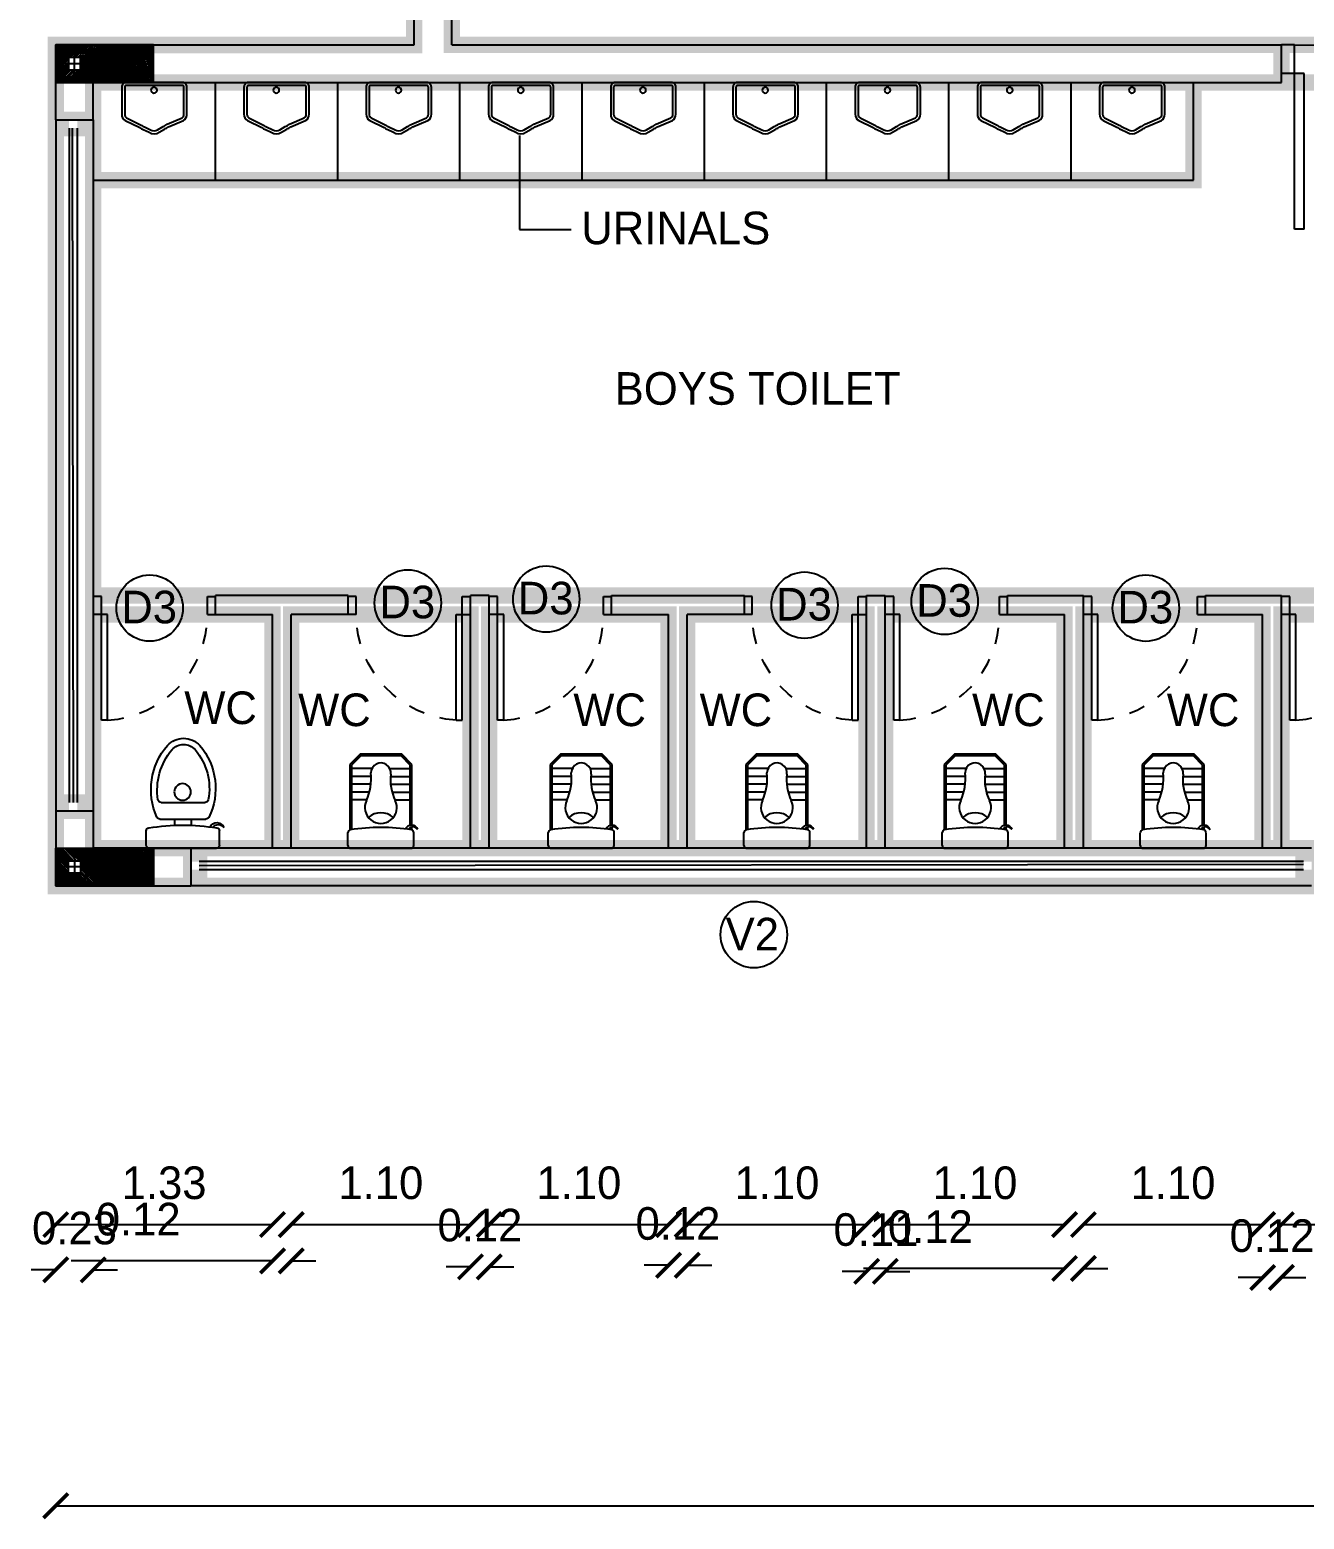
# Model space of a CAD drawing. Header units: metres. Extents: x 6101839 to 6102590, y -6659932 to -6659648.
# Drawn here: x 6102197.26 to 6102205.08, y -6659713.42 to -6659704.29 of the extents above; entities that cross this region are included whole.
import ezdxf

# ---------------------------------------------------------------- set-up
doc = ezdxf.new("R2010")
doc.units = ezdxf.units.M
doc.header["$LTSCALE"] = 500
doc.header["$MEASUREMENT"] = 0
doc.linetypes.add('DASHED2', pattern=[0.375, 0.25, -0.125])
doc.linetypes.add('HIDDEN', pattern=[0.375, 0.25, -0.125])
doc.layers.get('0').update_dxf_attribs({"linetype": 'CONTINUOUS'})
doc.layers.get('Defpoints').update_dxf_attribs({"linetype": 'CONTINUOUS'})
for name, color, linetype in [('above', 250, 'DASHED2'), ('Bldg', 44, 'CONTINUOUS'), ('BLK_1_FLR_1_BLT_UP_AREA', 26, 'CONTINUOUS'), ('BLK_1_FLR_1_CARPET_AREA', 25, 'CONTINUOUS'), ('BLK_1_FLR_1_SP_WC', 233, 'CONTINUOUS'), ('BLK_1_FLR_1_URINAL', 235, 'CONTINUOUS'), ('BLK_1_FLR_1_WATER_CLOSET', 213, 'CONTINUOUS'), ('BLK_1_LVL_1_BLDG_FOOT_PRINT', 1, 'CONTINUOUS'), ('COL', 2, 'CONTINUOUS'), ('DOORTEXT', 13, 'CONTINUOUS'), ('ED', 30, 'CONTINUOUS'), ('FURN', 156, 'CONTINUOUS'), ('FURN1', 252, 'CONTINUOUS'), ('FURNITURE', 252, 'CONTINUOUS'), ('HATCH', 15, 'CONTINUOUS'), ('norms', 4, 'CONTINUOUS'), ('railing', 14, 'CONTINUOUS'), ('TEXT', 4, 'CONTINUOUS'), ('TEXT1', 7, 'CONTINUOUS'), ('TOILET', 8, 'CONTINUOUS'), ('W-SCH', 205, 'CONTINUOUS'), ('WALL TILE', 251, 'CONTINUOUS'), ('wall1', 125, 'CONTINUOUS'), ('WINDOWS', 252, 'CONTINUOUS')]:
    doc.layers.add(name, color=color, linetype=linetype)
doc.styles.add('RM', font='GOTHIC.TTF')
doc.styles.add('S2', font='GOTHIC.TTF')
doc.styles.add('USA TEXT', font='GOTHIC.TTF')
doc.dimstyles.new('1-100-ED', dxfattribs={"dimtxt": 0.2, "dimasz": 0.15, "dimexe": 0.18, "dimexo": 0.0625, "dimgap": 0.15, "dimtad": 1, "dimzin": 0, "dimdsep": 46, "dimtxsty": 'USA TEXT', "dimblk": 'ARCHTICK', "dimcen": 0.1, "dimse1": 1, "dimse2": 1, "dimclrd": 256, "dimclrt": 256, "dimadec": 0, "dimazin": 0, "dimtfac": 1, "dimtofl": 0, "dimtmove": 0, "dimatfit": 3, "dimldrblk": 'ARCHTICK', "dimfxl": 0.18, "dimtolj": 1, "dimtzin": 0, "dimarcsym": 0})

# ---------------------------------------------------------------- blocks, each defined once
blk = doc.blocks.new('PIO-DOOR 750')
at = {"layer": 'FURN1'}
for p, q in [((-110, -50), (-110, 0)), ((0, -50), (-110, -50)), ((0, -50), (0, 0)), ((-110, -700), (-110, -750)), ((0, -700), (-110, -700)), ((0, -662.5), (0, -750)), ((648.9, -662.5), (0, -662.5)), ((648.9, -700), (0, -700)), ((648.9, -662.5), (648.9, -700))]:
    blk.add_line(p, q, dxfattribs=at)
at = {"layer": 'FURN1', "linetype": 'HIDDEN', "ltscale": 0.5}
blk.add_arc((0, -700), 650, 3.3033, 90.00406, dxfattribs=at)
blk = doc.blocks.new('western closet')
at = {"layer": 'FURN1'}
for p, q in [((-223.4, 326.4), (-223.4, 239.3)), ((-204.3, 345.6), (206.7, 345.6)), ((225.8, 326.4), (225.8, 239.3)), ((-49.9, 166.7), (-49.9, 204.9)), ((52.3, 166.7), (52.3, 204.9)), ((-140.5, 166.7), (142.9, 166.7)), ((-132.4, 64.4), (138.7, 64.4))]:
    blk.add_line(p, q, dxfattribs=at)
blk.add_circle((0, 0), 51.1, dxfattribs=at)
for centre, radius, start, end in [((-204.3, 326.4), 19.2, 90, 180), ((206.7, 326.4), 19.2, 0, 90), ((-204.3, 239.3), 19.2, 180, 260.95349), ((1.2, 1529.8), 1325.9, 260.95349, 279.04651), ((209.3, 235.3), 46.9, 206.49391, 339.61924), ((219.2, 241.4), 40.7, 216.80119, 326.66254), ((206.7, 239.3), 19.2, 279.04651, 0), ((221.6, -14.3), 415.7, 155.87402, 220.77042), ((-140.5, 147.5), 19.2, 90, 154.78986), ((-200, -23.1), 402.2, 319.22663, 26.51097), ((142.9, 147.5), 19.2, 27.70762, 90), ((232, -10.5), 387.8, 171.27415, 220.00869), ((-132.4, 45.3), 19.2, 90, 170.77157), ((-210.1, -19.4), 374, 319.99909, 10.53839), ((138.7, 45.3), 19.2, 11.16611, 90), ((5.6, -194.6), 96.2, 222.67226, 317.32774), ((5.6, -194.6), 134.5, 222.67226, 317.32774)]:
    blk.add_arc(centre, radius, start, end, dxfattribs=at)
blk = doc.blocks.new('NEWCOL')
at = {"layer": 'HATCH'}
h = blk.add_hatch(dxfattribs=at)
h.set_pattern_fill('ANSI31', color=256, scale=3, angle=270, style=0)
h.set_pattern_definition([(315, (-629970.926, -258732.088), (6.73519209, 6.73519209), [])])
h.paths.add_polyline_path([(0, 115), (-115, 115), (-115, 0), (-37.5, 0), (-37.5, 37.5), (0, 37.5)])
h.paths.add_polyline_path([(115, 115), (0, 115), (0, 37.5), (37.5, 37.5), (37.5, 0), (115, 0)])
h.paths.add_polyline_path([(115, 0), (37.5, 0), (37.5, -37.5), (0, -37.5), (0, -485), (115, -485)])
h.paths.add_polyline_path([(0, -37.5), (-37.5, -37.5), (-37.5, 0), (-115, 0), (-115, -485), (0, -485)])
at = {"layer": 'COL'}
for p, q in [((0, -485), (0, 115)), ((-115, 0), (115, 0))]:
    blk.add_line(p, q, dxfattribs=at)
for points in [[(-115, -485), (115, -485), (115, 115), (-115, 115)], [(-37.5, -37.5), (37.5, -37.5), (37.5, 37.5), (-37.5, 37.5)]]:
    blk.add_lwpolyline(points, close=True, dxfattribs=at)
blk = doc.blocks.new('UR')
at = {"layer": 'FURN'}
for points in [[(10.93, -15.47), (9.35, -19.14, -0.259777), (7.81, -20), (1.09, -20, -0.414214), (0, -18.91), (0, -5.09, -0.414214), (1.09, -4), (7.81, -4, -0.259028), (9.35, -4.86), (11.07, -8.41, -0.099656), (11.54, -9.3), (12.22, -10.7, -0.305219), (12.22, -13.19), (11.47, -14.49, 0.003191)], [(10.27, -15.16), (8.71, -18.8, -0.248308), (7.81, -19.27), (1.09, -19.27, -0.414214), (0.73, -18.91), (0.73, -5.09, -0.414214), (1.09, -4.73), (7.81, -4.73, -0.250765), (8.71, -5.21), (10.45, -8.81, -0.118106), (10.85, -9.56), (11.59, -11.07, -0.318105), (11.6, -12.8), (10.84, -14.14, 0.003294)]]:
    blk.add_lwpolyline(points, format="xyb", close=True, dxfattribs=at)
blk.add_circle((1.9, -11.92), 0.739, dxfattribs=at)
blk = doc.blocks.new('_ArchTick')
at = {"color": 0, "linetype": 'ByBlock', "const_width": 0.15}
blk.add_lwpolyline([(-0.5, -0.5), (0.5, 0.5)], dxfattribs=at)
blk = doc.blocks.new('*D276')
at = {"layer": 'Defpoints', "color": 0, "transparency": 16777216}
for p in [(6102198.8342, -6659701.9575), (6102196.3802, -6659704.379), (6102198.0196, -6659704.379)]:
    blk.add_point(p, dxfattribs=at)
at = {"layer": 'ED', "lineweight": -2, "transparency": 16777216}
blk.add_line((6102196.3802, -6659701.9575), (6102196.3802, -6659704.379), dxfattribs=at)
at = {"layer": 'ED', "lineweight": -2, "transparency": 16777216, "xscale": 0.15, "yscale": 0.15, "zscale": 0.15}
for p, rotation in [((6102196.3802, -6659701.9575), 90), ((6102196.3802, -6659704.379), 270)]:
    blk.add_blockref('_ArchTick', p, dxfattribs=dict(at, rotation=rotation))
at = {"layer": 'ED', "transparency": 16777216, "insert": (6102196.1258, -6659703.1682), "char_height": 0.2, "attachment_point": 5, "rotation": 90, "style": 'USA TEXT'}
blk.add_mtext('\\A1;2.42', dxfattribs=at)
blk = doc.blocks.new('*D277')
at = {"layer": 'Defpoints', "color": 0, "transparency": 16777216}
for p in [(6102198.0196, -6659704.379), (6102196.1394, -6659704.6087), (6102198.0196, -6659704.6087)]:
    blk.add_point(p, dxfattribs=at)
at = {"layer": 'ED', "lineweight": -2, "transparency": 16777216}
for p, q in [((6102196.1394, -6659704.379), (6102196.1394, -6659704.229)), ((6102196.1394, -6659704.6087), (6102196.1394, -6659704.7587))]:
    blk.add_line(p, q, dxfattribs=at)
at = {"layer": 'ED', "lineweight": -2, "transparency": 16777216, "xscale": 0.15, "yscale": 0.15, "zscale": 0.15}
for p, rotation in [((6102196.1394, -6659704.379), 270), ((6102196.1394, -6659704.6087), 90)]:
    blk.add_blockref('_ArchTick', p, dxfattribs=dict(at, rotation=rotation))
at = {"layer": 'ED', "transparency": 16777216, "insert": (6102195.8844, -6659704.4938), "char_height": 0.2, "attachment_point": 5, "rotation": 90, "style": 'USA TEXT'}
blk.add_mtext('\\A1;0.23', dxfattribs=at)
blk = doc.blocks.new('*D278')
at = {"layer": 'Defpoints', "color": 0, "transparency": 16777216}
for p in [(6102198.0196, -6659704.6087), (6102196.3802, -6659709.3075), (6102198.0196, -6659709.3075)]:
    blk.add_point(p, dxfattribs=at)
at = {"layer": 'ED', "lineweight": -2, "transparency": 16777216}
blk.add_line((6102196.3802, -6659704.6087), (6102196.3802, -6659709.3075), dxfattribs=at)
at = {"layer": 'ED', "lineweight": -2, "transparency": 16777216, "xscale": 0.15, "yscale": 0.15, "zscale": 0.15}
for p, rotation in [((6102196.3802, -6659704.6087), 90), ((6102196.3802, -6659709.3075), 270)]:
    blk.add_blockref('_ArchTick', p, dxfattribs=dict(at, rotation=rotation))
at = {"layer": 'ED', "transparency": 16777216, "insert": (6102196.1252, -6659706.9581), "char_height": 0.2, "attachment_point": 5, "rotation": 90, "style": 'USA TEXT'}
blk.add_mtext('\\A1;4.70', dxfattribs=at)
blk = doc.blocks.new('*D279')
at = {"layer": 'Defpoints', "color": 0, "transparency": 16777216}
for p in [(6102198.0196, -6659709.3075), (6102196.3802, -6659709.5375), (6102198.0192, -6659709.5375)]:
    blk.add_point(p, dxfattribs=at)
at = {"layer": 'ED', "lineweight": -2, "transparency": 16777216}
for p, q in [((6102196.3802, -6659709.3075), (6102196.3802, -6659709.1575)), ((6102196.3802, -6659709.5375), (6102196.3802, -6659710.6579))]:
    blk.add_line(p, q, dxfattribs=at)
at = {"layer": 'ED', "lineweight": -2, "transparency": 16777216, "xscale": 0.15, "yscale": 0.15, "zscale": 0.15}
for p, rotation in [((6102196.3802, -6659709.3075), 270), ((6102196.3802, -6659709.5375), 90)]:
    blk.add_blockref('_ArchTick', p, dxfattribs=dict(at, rotation=rotation))
at = {"layer": 'ED', "transparency": 16777216, "insert": (6102196.1252, -6659710.2477), "char_height": 0.2, "attachment_point": 5, "rotation": 90, "style": 'USA TEXT'}
blk.add_mtext('\\A1;0.23', dxfattribs=at)
blk = doc.blocks.new('*D280')
at = {"layer": 'Defpoints', "color": 0, "transparency": 16777216}
for p in [(6102194.8852, -6659689.3174), (6102200.5712, -6659689.3174), (6102200.5687, -6659709.5374)]:
    blk.add_point(p, dxfattribs=at)
at = {"layer": 'ED', "lineweight": -2, "transparency": 16777216}
blk.add_line((6102194.8852, -6659709.5374), (6102194.8852, -6659689.3174), dxfattribs=at)
at = {"layer": 'ED', "lineweight": -2, "transparency": 16777216, "xscale": 0.15, "yscale": 0.15, "zscale": 0.15}
for p, rotation in [((6102194.8852, -6659689.3174), 90), ((6102194.8852, -6659709.5374), 270)]:
    blk.add_blockref('_ArchTick', p, dxfattribs=dict(at, rotation=rotation))
at = {"layer": 'ED', "transparency": 16777216, "insert": (6102194.6302, -6659699.4274), "char_height": 0.2, "attachment_point": 5, "rotation": 90, "style": 'USA TEXT'}
blk.add_mtext('\\A1;20.22', dxfattribs=at)
blk = doc.blocks.new('*D281')
at = {"layer": 'Defpoints', "color": 0, "transparency": 16777216}
for p in [(6102197.4196, -6659709.0774), (6102197.6496, -6659709.0774), (6102197.4196, -6659711.8942)]:
    blk.add_point(p, dxfattribs=at)
at = {"layer": 'ED', "lineweight": -2, "transparency": 16777216}
for p, q in [((6102197.4196, -6659711.8942), (6102197.2696, -6659711.8942)), ((6102197.6496, -6659711.8942), (6102197.7996, -6659711.8942))]:
    blk.add_line(p, q, dxfattribs=at)
at = {"layer": 'ED', "lineweight": -2, "transparency": 16777216, "xscale": 0.15, "yscale": 0.15, "zscale": 0.15}
blk.add_blockref('_ArchTick', (6102197.4196, -6659711.8942), dxfattribs=at)
at = {"layer": 'ED', "lineweight": -2, "transparency": 16777216, "xscale": 0.15, "yscale": 0.15, "zscale": 0.15, "rotation": 180}
blk.add_blockref('_ArchTick', (6102197.6496, -6659711.8942), dxfattribs=at)
at = {"layer": 'ED', "transparency": 16777216, "insert": (6102197.5346, -6659711.6391), "char_height": 0.2, "attachment_point": 5, "style": 'USA TEXT'}
blk.add_mtext('\\A1;0.23', dxfattribs=at)
blk = doc.blocks.new('*D282')
at = {"layer": 'Defpoints', "color": 0, "transparency": 16777216}
for p in [(6102197.4196, -6659709.0774), (6102198.7496, -6659709.0675), (6102198.7496, -6659711.6165)]:
    blk.add_point(p, dxfattribs=at)
at = {"layer": 'ED', "lineweight": -2, "transparency": 16777216}
blk.add_line((6102197.4196, -6659711.6165), (6102198.7496, -6659711.6165), dxfattribs=at)
at = {"layer": 'ED', "lineweight": -2, "transparency": 16777216, "xscale": 0.15, "yscale": 0.15, "zscale": 0.15, "rotation": 180}
blk.add_blockref('_ArchTick', (6102197.4196, -6659711.6165), dxfattribs=at)
at = {"layer": 'ED', "lineweight": -2, "transparency": 16777216, "xscale": 0.15, "yscale": 0.15, "zscale": 0.15}
blk.add_blockref('_ArchTick', (6102198.7496, -6659711.6165), dxfattribs=at)
at = {"layer": 'ED', "transparency": 16777216, "insert": (6102198.0846, -6659711.3614), "char_height": 0.2, "attachment_point": 5, "style": 'USA TEXT'}
blk.add_mtext('\\A1;1.33', dxfattribs=at)
blk = doc.blocks.new('*D283')
at = {"layer": 'Defpoints', "color": 0, "transparency": 16777216}
for p in [(6102198.7496, -6659709.0675), (6102198.8646, -6659709.1045), (6102198.8646, -6659711.8396)]:
    blk.add_point(p, dxfattribs=at)
at = {"layer": 'ED', "lineweight": -2, "transparency": 16777216}
for p, q in [((6102198.7496, -6659711.8396), (6102197.5152, -6659711.8396)), ((6102198.8646, -6659711.8396), (6102199.0146, -6659711.8396))]:
    blk.add_line(p, q, dxfattribs=at)
at = {"layer": 'ED', "lineweight": -2, "transparency": 16777216, "xscale": 0.15, "yscale": 0.15, "zscale": 0.15}
blk.add_blockref('_ArchTick', (6102198.7496, -6659711.8396), dxfattribs=at)
at = {"layer": 'ED', "lineweight": -2, "transparency": 16777216, "xscale": 0.15, "yscale": 0.15, "zscale": 0.15, "rotation": 180}
blk.add_blockref('_ArchTick', (6102198.8646, -6659711.8396), dxfattribs=at)
at = {"layer": 'ED', "transparency": 16777216, "insert": (6102197.9257, -6659711.5845), "char_height": 0.2, "attachment_point": 5, "style": 'USA TEXT'}
blk.add_mtext('\\A1;0.12', dxfattribs=at)
blk = doc.blocks.new('*D284')
at = {"layer": 'Defpoints', "color": 0, "transparency": 16777216}
for p in [(6102198.8646, -6659709.1045), (6102199.9646, -6659709.1), (6102199.9646, -6659711.6165)]:
    blk.add_point(p, dxfattribs=at)
at = {"layer": 'ED', "lineweight": -2, "transparency": 16777216}
blk.add_line((6102198.8646, -6659711.6165), (6102199.9646, -6659711.6165), dxfattribs=at)
at = {"layer": 'ED', "lineweight": -2, "transparency": 16777216, "xscale": 0.15, "yscale": 0.15, "zscale": 0.15, "rotation": 180}
blk.add_blockref('_ArchTick', (6102198.8646, -6659711.6165), dxfattribs=at)
at = {"layer": 'ED', "lineweight": -2, "transparency": 16777216, "xscale": 0.15, "yscale": 0.15, "zscale": 0.15}
blk.add_blockref('_ArchTick', (6102199.9646, -6659711.6165), dxfattribs=at)
at = {"layer": 'ED', "transparency": 16777216, "insert": (6102199.4146, -6659711.3614), "char_height": 0.2, "attachment_point": 5, "style": 'USA TEXT'}
blk.add_mtext('\\A1;1.10', dxfattribs=at)
blk = doc.blocks.new('*D285')
at = {"layer": 'Defpoints', "color": 0, "transparency": 16777216}
for p in [(6102199.9646, -6659709.1), (6102200.0796, -6659709.1055), (6102200.0796, -6659711.8761)]:
    blk.add_point(p, dxfattribs=at)
at = {"layer": 'ED', "lineweight": -2, "transparency": 16777216}
for p, q in [((6102199.9646, -6659711.8761), (6102199.8146, -6659711.8761)), ((6102200.0796, -6659711.8761), (6102200.2296, -6659711.8761))]:
    blk.add_line(p, q, dxfattribs=at)
at = {"layer": 'ED', "lineweight": -2, "transparency": 16777216, "xscale": 0.15, "yscale": 0.15, "zscale": 0.15}
blk.add_blockref('_ArchTick', (6102199.9646, -6659711.8761), dxfattribs=at)
at = {"layer": 'ED', "lineweight": -2, "transparency": 16777216, "xscale": 0.15, "yscale": 0.15, "zscale": 0.15, "rotation": 180}
blk.add_blockref('_ArchTick', (6102200.0796, -6659711.8761), dxfattribs=at)
at = {"layer": 'ED', "transparency": 16777216, "insert": (6102200.0221, -6659711.6211), "char_height": 0.2, "attachment_point": 5, "style": 'USA TEXT'}
blk.add_mtext('\\A1;0.12', dxfattribs=at)
blk = doc.blocks.new('*D286')
at = {"layer": 'Defpoints', "color": 0, "transparency": 16777216}
for p in [(6102200.0796, -6659709.1055), (6102201.1796, -6659709.1055), (6102201.1796, -6659711.6165)]:
    blk.add_point(p, dxfattribs=at)
at = {"layer": 'ED', "lineweight": -2, "transparency": 16777216}
blk.add_line((6102200.0796, -6659711.6165), (6102201.1796, -6659711.6165), dxfattribs=at)
at = {"layer": 'ED', "lineweight": -2, "transparency": 16777216, "xscale": 0.15, "yscale": 0.15, "zscale": 0.15, "rotation": 180}
blk.add_blockref('_ArchTick', (6102200.0796, -6659711.6165), dxfattribs=at)
at = {"layer": 'ED', "lineweight": -2, "transparency": 16777216, "xscale": 0.15, "yscale": 0.15, "zscale": 0.15}
blk.add_blockref('_ArchTick', (6102201.1796, -6659711.6165), dxfattribs=at)
at = {"layer": 'ED', "transparency": 16777216, "insert": (6102200.6296, -6659711.3614), "char_height": 0.2, "attachment_point": 5, "style": 'USA TEXT'}
blk.add_mtext('\\A1;1.10', dxfattribs=at)
blk = doc.blocks.new('*D287')
at = {"layer": 'Defpoints', "color": 0, "transparency": 16777216}
for p in [(6102201.1796, -6659709.1055), (6102201.2946, -6659709.0945), (6102201.2946, -6659711.8662)]:
    blk.add_point(p, dxfattribs=at)
at = {"layer": 'ED', "lineweight": -2, "transparency": 16777216}
for p, q in [((6102201.1796, -6659711.8662), (6102201.0296, -6659711.8662)), ((6102201.2946, -6659711.8662), (6102201.4446, -6659711.8662))]:
    blk.add_line(p, q, dxfattribs=at)
at = {"layer": 'ED', "lineweight": -2, "transparency": 16777216, "xscale": 0.15, "yscale": 0.15, "zscale": 0.15}
blk.add_blockref('_ArchTick', (6102201.1796, -6659711.8662), dxfattribs=at)
at = {"layer": 'ED', "lineweight": -2, "transparency": 16777216, "xscale": 0.15, "yscale": 0.15, "zscale": 0.15, "rotation": 180}
blk.add_blockref('_ArchTick', (6102201.2946, -6659711.8662), dxfattribs=at)
at = {"layer": 'ED', "transparency": 16777216, "insert": (6102201.2371, -6659711.6111), "char_height": 0.2, "attachment_point": 5, "style": 'USA TEXT'}
blk.add_mtext('\\A1;0.12', dxfattribs=at)
blk = doc.blocks.new('*D288')
at = {"layer": 'Defpoints', "color": 0, "transparency": 16777216}
for p in [(6102201.2946, -6659709.0945), (6102202.3946, -6659709.1345), (6102202.3946, -6659711.6165)]:
    blk.add_point(p, dxfattribs=at)
at = {"layer": 'ED', "lineweight": -2, "transparency": 16777216}
blk.add_line((6102201.2946, -6659711.6165), (6102202.3946, -6659711.6165), dxfattribs=at)
at = {"layer": 'ED', "lineweight": -2, "transparency": 16777216, "xscale": 0.15, "yscale": 0.15, "zscale": 0.15, "rotation": 180}
blk.add_blockref('_ArchTick', (6102201.2946, -6659711.6165), dxfattribs=at)
at = {"layer": 'ED', "lineweight": -2, "transparency": 16777216, "xscale": 0.15, "yscale": 0.15, "zscale": 0.15}
blk.add_blockref('_ArchTick', (6102202.3946, -6659711.6165), dxfattribs=at)
at = {"layer": 'ED', "transparency": 16777216, "insert": (6102201.8446, -6659711.3614), "char_height": 0.2, "attachment_point": 5, "style": 'USA TEXT'}
blk.add_mtext('\\A1;1.10', dxfattribs=at)
blk = doc.blocks.new('*D289')
at = {"layer": 'Defpoints', "color": 0, "transparency": 16777216}
for p in [(6102202.3946, -6659709.1345), (6102202.5096, -6659709.132), (6102202.5096, -6659711.9036)]:
    blk.add_point(p, dxfattribs=at)
at = {"layer": 'ED', "lineweight": -2, "transparency": 16777216}
for p, q in [((6102202.3946, -6659711.9036), (6102202.2446, -6659711.9036)), ((6102202.5096, -6659711.9036), (6102202.6596, -6659711.9036))]:
    blk.add_line(p, q, dxfattribs=at)
at = {"layer": 'ED', "lineweight": -2, "transparency": 16777216, "xscale": 0.15, "yscale": 0.15, "zscale": 0.15}
blk.add_blockref('_ArchTick', (6102202.3946, -6659711.9036), dxfattribs=at)
at = {"layer": 'ED', "lineweight": -2, "transparency": 16777216, "xscale": 0.15, "yscale": 0.15, "zscale": 0.15, "rotation": 180}
blk.add_blockref('_ArchTick', (6102202.5096, -6659711.9036), dxfattribs=at)
at = {"layer": 'ED', "transparency": 16777216, "insert": (6102202.4521, -6659711.6485), "char_height": 0.2, "attachment_point": 5, "style": 'USA TEXT'}
blk.add_mtext('\\A1;0.11', dxfattribs=at)
blk = doc.blocks.new('*D290')
at = {"layer": 'Defpoints', "color": 0, "transparency": 16777216}
for p in [(6102202.5096, -6659709.132), (6102203.6096, -6659709.1525), (6102203.6096, -6659711.6165)]:
    blk.add_point(p, dxfattribs=at)
at = {"layer": 'ED', "lineweight": -2, "transparency": 16777216}
blk.add_line((6102202.5096, -6659711.6165), (6102203.6096, -6659711.6165), dxfattribs=at)
at = {"layer": 'ED', "lineweight": -2, "transparency": 16777216, "xscale": 0.15, "yscale": 0.15, "zscale": 0.15, "rotation": 180}
blk.add_blockref('_ArchTick', (6102202.5096, -6659711.6165), dxfattribs=at)
at = {"layer": 'ED', "lineweight": -2, "transparency": 16777216, "xscale": 0.15, "yscale": 0.15, "zscale": 0.15}
blk.add_blockref('_ArchTick', (6102203.6096, -6659711.6165), dxfattribs=at)
at = {"layer": 'ED', "transparency": 16777216, "insert": (6102203.0596, -6659711.3614), "char_height": 0.2, "attachment_point": 5, "style": 'USA TEXT'}
blk.add_mtext('\\A1;1.10', dxfattribs=at)
blk = doc.blocks.new('*D291')
at = {"layer": 'Defpoints', "color": 0, "transparency": 16777216}
for p in [(6102203.6096, -6659709.1525), (6102203.7246, -6659709.3075), (6102203.7246, -6659711.8856)]:
    blk.add_point(p, dxfattribs=at)
at = {"layer": 'ED', "lineweight": -2, "transparency": 16777216}
for p, q in [((6102203.6096, -6659711.8856), (6102202.3752, -6659711.8856)), ((6102203.7246, -6659711.8856), (6102203.8746, -6659711.8856))]:
    blk.add_line(p, q, dxfattribs=at)
at = {"layer": 'ED', "lineweight": -2, "transparency": 16777216, "xscale": 0.15, "yscale": 0.15, "zscale": 0.15}
blk.add_blockref('_ArchTick', (6102203.6096, -6659711.8856), dxfattribs=at)
at = {"layer": 'ED', "lineweight": -2, "transparency": 16777216, "xscale": 0.15, "yscale": 0.15, "zscale": 0.15, "rotation": 180}
blk.add_blockref('_ArchTick', (6102203.7246, -6659711.8856), dxfattribs=at)
at = {"layer": 'ED', "transparency": 16777216, "insert": (6102202.7857, -6659711.6306), "char_height": 0.2, "attachment_point": 5, "style": 'USA TEXT'}
blk.add_mtext('\\A1;0.12', dxfattribs=at)
blk = doc.blocks.new('*D292')
at = {"layer": 'Defpoints', "color": 0, "transparency": 16777216}
for p in [(6102204.8246, -6659709.0485), (6102203.7246, -6659709.3075), (6102204.8246, -6659711.6165)]:
    blk.add_point(p, dxfattribs=at)
at = {"layer": 'ED', "lineweight": -2, "transparency": 16777216}
blk.add_line((6102203.7246, -6659711.6165), (6102204.8246, -6659711.6165), dxfattribs=at)
at = {"layer": 'ED', "lineweight": -2, "transparency": 16777216, "xscale": 0.15, "yscale": 0.15, "zscale": 0.15, "rotation": 180}
blk.add_blockref('_ArchTick', (6102203.7246, -6659711.6165), dxfattribs=at)
at = {"layer": 'ED', "lineweight": -2, "transparency": 16777216, "xscale": 0.15, "yscale": 0.15, "zscale": 0.15}
blk.add_blockref('_ArchTick', (6102204.8246, -6659711.6165), dxfattribs=at)
at = {"layer": 'ED', "transparency": 16777216, "insert": (6102204.2746, -6659711.3614), "char_height": 0.2, "attachment_point": 5, "style": 'USA TEXT'}
blk.add_mtext('\\A1;1.10', dxfattribs=at)
blk = doc.blocks.new('*D293')
at = {"layer": 'Defpoints', "color": 0, "transparency": 16777216}
for p in [(6102204.8246, -6659709.0485), (6102204.9396, -6659709.062), (6102204.9396, -6659711.941)]:
    blk.add_point(p, dxfattribs=at)
at = {"layer": 'ED', "lineweight": -2, "transparency": 16777216}
for p, q in [((6102204.8246, -6659711.941), (6102204.6746, -6659711.941)), ((6102204.9396, -6659711.941), (6102205.0896, -6659711.941))]:
    blk.add_line(p, q, dxfattribs=at)
at = {"layer": 'ED', "lineweight": -2, "transparency": 16777216, "xscale": 0.15, "yscale": 0.15, "zscale": 0.15}
blk.add_blockref('_ArchTick', (6102204.8246, -6659711.941), dxfattribs=at)
at = {"layer": 'ED', "lineweight": -2, "transparency": 16777216, "xscale": 0.15, "yscale": 0.15, "zscale": 0.15, "rotation": 180}
blk.add_blockref('_ArchTick', (6102204.9396, -6659711.941), dxfattribs=at)
at = {"layer": 'ED', "transparency": 16777216, "insert": (6102204.8821, -6659711.6859), "char_height": 0.2, "attachment_point": 5, "style": 'USA TEXT'}
blk.add_mtext('\\A1;0.12', dxfattribs=at)
blk = doc.blocks.new('*D294')
at = {"layer": 'Defpoints', "color": 0, "transparency": 16777216}
for p in [(6102206.4246, -6659708.417), (6102204.9396, -6659709.062), (6102206.4246, -6659711.6165)]:
    blk.add_point(p, dxfattribs=at)
at = {"layer": 'ED', "lineweight": -2, "transparency": 16777216}
blk.add_line((6102204.9396, -6659711.6165), (6102206.4246, -6659711.6165), dxfattribs=at)
at = {"layer": 'ED', "lineweight": -2, "transparency": 16777216, "xscale": 0.15, "yscale": 0.15, "zscale": 0.15, "rotation": 180}
blk.add_blockref('_ArchTick', (6102204.9396, -6659711.6165), dxfattribs=at)
at = {"layer": 'ED', "lineweight": -2, "transparency": 16777216, "xscale": 0.15, "yscale": 0.15, "zscale": 0.15}
blk.add_blockref('_ArchTick', (6102206.4246, -6659711.6165), dxfattribs=at)
at = {"layer": 'ED', "transparency": 16777216, "insert": (6102205.6821, -6659711.3614), "char_height": 0.2, "attachment_point": 5, "style": 'USA TEXT'}
blk.add_mtext('\\A1;1.48', dxfattribs=at)
blk = doc.blocks.new('*D878')
at = {"layer": 'Defpoints', "color": 0, "transparency": 16777216}
for p in [(6102197.4196, -6659709.19), (6102257.8744, -6659709.189), (6102257.8744, -6659713.3415)]:
    blk.add_point(p, dxfattribs=at)
at = {"layer": 'ED', "lineweight": -2, "transparency": 16777216}
blk.add_line((6102197.4196, -6659713.3415), (6102257.8744, -6659713.3415), dxfattribs=at)
at = {"layer": 'ED', "lineweight": -2, "transparency": 16777216, "xscale": 0.15, "yscale": 0.15, "zscale": 0.15, "rotation": 180}
blk.add_blockref('_ArchTick', (6102197.4196, -6659713.3415), dxfattribs=at)
at = {"layer": 'ED', "lineweight": -2, "transparency": 16777216, "xscale": 0.15, "yscale": 0.15, "zscale": 0.15}
blk.add_blockref('_ArchTick', (6102257.8744, -6659713.3415), dxfattribs=at)
at = {"layer": 'ED', "transparency": 16777216, "insert": (6102227.647, -6659713.0864), "char_height": 0.2, "attachment_point": 5, "style": 'USA TEXT'}
blk.add_mtext('\\A1;60.45', dxfattribs=at)
blk = doc.blocks.new('WC')
at = {"layer": 'FURN'}
for p, q in [((-202.2, 17.2), (-202.2, 95.6)), ((202.2, 17.2), (202.2, 95.6)), ((-184.9, 0), (184.9, 0))]:
    blk.add_line(p, q, dxfattribs=at)
for centre, major_axis, start_param, end_param in [((-184.9, 95.6), (17.2, 1.6), 1.633768, 3.046673), ((0, -1065.8), (1193.3, 0), 1.412905, 1.728687), ((187.3, 99.3), (42.2, 0.3), 0.348549, 2.672025), ((196.2, 93.8), (36.7, -0.3), 0.590762, 2.508204), ((184.9, 95.6), (17.2, -1.6), 0.09492, 1.507825), ((-184.9, 17.2), (17.1, 2.3), 3.009476, 4.580273), ((184.9, 17.2), (17.1, -2.3), -1.43868, 0.132116)]:
    blk.add_ellipse(centre, major_axis=major_axis, ratio=1, start_param=start_param, end_param=end_param, dxfattribs=at)
at = {"layer": 'TOILET'}
for p, q in [((-127.7, 576.5), (-190, 514.1)), ((-123.5, 566.5), (-180, 510)), ((127.7, 576.5), (-127.7, 576.5)), ((123.5, 566.5), (-123.5, 566.5)), ((180, 510), (123.5, 566.5)), ((190, 514.1), (127.7, 576.5)), ((-190, 514.1), (-190, 114.8)), ((-180, 510), (-180, 118.9)), ((-54.9, 489), (-180, 489)), ((54.9, 489), (180, 489)), ((180, 140.8), (180, 510)), ((190, 141.3), (190, 514.1)), ((-59.3, 441), (-180, 441)), ((-59.9, 393), (-180, 393)), ((59.3, 441), (180, 441)), ((59.9, 393), (180, 393)), ((-68.6, 345), (-180, 345)), ((-86.2, 297), (-180, 297)), ((68.6, 345), (180, 345)), ((86.2, 297), (180, 297)), ((-190, 114.8), (-187.8, 112.6)), ((-180, 118.9), (-175.5, 114.5)), ((175.5, 114.5), (180, 118.9)), ((180, 118.9), (180, 126.7)), ((187.8, 112.6), (190, 114.8)), ((190, 114.8), (190, 129.9))]:
    blk.add_line(p, q, dxfattribs=at)
for centre, radius, start, end in [((-392.4, 428.7), 333, 335.87153, 5.79272), ((0, 462.5), 61.1, 352.86275, 180.22138), ((346.6, 420.2), 288, 173.08413, 206.15395), ((0, 250.1), 98.1, 153.84605, 26.15395)]:
    blk.add_arc(centre, radius, start, end, dxfattribs=at)
at = {"layer": 'WALL TILE', "ltscale": 0.5}
blk.add_arc((0, 98.4), 119.4, 49.72364, 130.27636, dxfattribs=at)
blk = doc.blocks.new('*D1232')
at = {"layer": 'Defpoints', "color": 0, "transparency": 16777216}
for p in [(6102197.4196, -6659704.1359), (6102197.4196, -6659704.3787), (6102199.6196, -6659704.3787)]:
    blk.add_point(p, dxfattribs=at)
at = {"layer": 'ED', "lineweight": -2, "transparency": 16777216}
blk.add_line((6102199.6196, -6659704.1359), (6102197.4196, -6659704.1359), dxfattribs=at)
at = {"layer": 'ED', "lineweight": -2, "transparency": 16777216, "xscale": 0.15, "yscale": 0.15, "zscale": 0.15, "rotation": 180}
blk.add_blockref('_ArchTick', (6102197.4196, -6659704.1359), dxfattribs=at)
at = {"layer": 'ED', "lineweight": -2, "transparency": 16777216, "xscale": 0.15, "yscale": 0.15, "zscale": 0.15}
blk.add_blockref('_ArchTick', (6102199.6196, -6659704.1359), dxfattribs=at)
at = {"layer": 'ED', "transparency": 16777216, "insert": (6102198.5196, -6659703.8809), "char_height": 0.2, "attachment_point": 5, "style": 'USA TEXT'}
blk.add_mtext('\\A1;2.20', dxfattribs=at)

msp = doc.modelspace()

# ---------------------------------------------------------------- linework, layer by layer
at = {"layer": 'Bldg', "linetype": 'ByBlock'}
for p, q in [((6102199.21456, -6659707.75746), (6102198.39956, -6659707.75746)), ((6102198.39956, -6659707.87246), (6102198.39956, -6659707.75746)), ((6102199.21456, -6659707.87246), (6102199.21456, -6659707.75746)), ((6102199.96456, -6659709.30746), (6102199.96456, -6659707.75746)), ((6102200.07956, -6659707.75746), (6102199.96456, -6659707.75746)), ((6102200.07956, -6659709.30746), (6102200.07956, -6659707.75746)), ((6102200.82956, -6659707.87246), (6102200.82956, -6659707.75746)), ((6102200.82956, -6659707.75746), (6102201.64456, -6659707.75746)), ((6102201.64456, -6659707.87246), (6102201.64456, -6659707.75746)), ((6102202.39456, -6659709.30746), (6102202.39456, -6659707.75746)), ((6102202.39456, -6659707.75746), (6102202.50956, -6659707.75746)), ((6102202.50956, -6659709.30746), (6102202.50956, -6659707.75746)), ((6102203.25956, -6659707.87246), (6102203.25956, -6659707.75746)), ((6102203.25956, -6659707.75746), (6102203.72456, -6659707.75746)), ((6102203.72456, -6659709.30746), (6102203.72456, -6659707.75746)), ((6102204.47456, -6659707.87248), (6102204.47456, -6659707.75748)), ((6102204.47456, -6659707.75748), (6102204.93956, -6659707.75748)), ((6102204.93956, -6659709.30748), (6102204.93956, -6659707.75748)), ((6102198.39956, -6659707.87246), (6102198.74956, -6659707.87246)), ((6102198.74956, -6659709.30746), (6102198.74956, -6659707.87246)), ((6102199.21456, -6659707.87246), (6102198.86456, -6659707.87246)), ((6102198.86456, -6659709.30746), (6102198.86456, -6659707.87246)), ((6102200.82956, -6659707.87246), (6102201.17956, -6659707.87246)), ((6102201.17956, -6659709.30746), (6102201.17956, -6659707.87246)), ((6102201.29456, -6659709.30746), (6102201.29456, -6659707.87246)), ((6102201.64456, -6659707.87246), (6102201.29456, -6659707.87246)), ((6102203.25956, -6659707.87246), (6102203.60956, -6659707.87246)), ((6102203.60956, -6659709.30746), (6102203.60956, -6659707.87246)), ((6102204.47456, -6659707.87248), (6102204.82456, -6659707.87248)), ((6102204.82456, -6659709.30748), (6102204.82456, -6659707.87248))]:
    msp.add_line(p, q, dxfattribs=at)
at = {"layer": 'BLK_1_FLR_1_BLT_UP_AREA', "color": 26, "linetype": 'Continuous', "const_width": 0.1}
msp.add_lwpolyline([(6102264.77616, -6659709.68897), (6102257.87431, -6659709.68897), (6102257.87431, -6659709.53746), (6102237.64432, -6659709.53742), (6102237.64402, -6659704.84323), (6102235.44432, -6659704.84323), (6102235.44432, -6659708.2441), (6102231.28432, -6659708.2441), (6102231.28432, -6659704.84373), (6102229.08432, -6659704.84373), (6102229.08432, -6659709.53746), (6102208.85433, -6659709.53746), (6102208.85442, -6659704.89564), (6102206.65468, -6659704.89578), (6102206.65456, -6659709.53746), (6102197.41957, -6659709.53746), (6102197.41957, -6659704.37868), (6102199.61957, -6659704.37868), (6102199.61957, -6659701.95746), (6102198.11957, -6659701.95746), (6102198.11957, -6659697.79746)], dxfattribs=at)
at = {"layer": 'BLK_1_FLR_1_CARPET_AREA', "color": 15, "const_width": 0.1}
msp.add_lwpolyline([(6102229.08432, -6659701.07798), (6102222.85433, -6659701.07798), (6102222.85433, -6659703.30746), (6102221.05433, -6659703.30746), (6102221.05433, -6659701.07746), (6102216.88432, -6659701.07746), (6102216.88432, -6659703.30746), (6102215.08432, -6659703.30746), (6102215.08432, -6659701.07746), (6102208.85433, -6659701.07746), (6102208.85457, -6659704.66557), (6102206.65456, -6659704.66571), (6102206.65456, -6659701.72746), (6102206.42456, -6659701.72746), (6102206.42456, -6659704.37868), (6102199.84957, -6659704.37746), (6102199.84957, -6659701.95746), (6102204.48309, -6659701.95746), (6102204.48309, -6659701.72746), (6102198.34957, -6659701.72745), (6102198.34957, -6659698.02746)], dxfattribs=at)
msp.add_lwpolyline([(6102206.42456, -6659709.30743), (6102197.64957, -6659709.30746), (6102197.64957, -6659704.60868), (6102204.93956, -6659704.60868), (6102204.93955, -6659704.37871), (6102206.05456, -6659704.37871), (6102206.05456, -6659704.60868), (6102206.42456, -6659704.60868)], close=True, dxfattribs=at)
at = {"layer": 'BLK_1_FLR_1_SP_WC', "linetype": 'Continuous', "const_width": 0.1}
msp.add_lwpolyline([(6102197.64957, -6659709.30746), (6102198.74956, -6659709.30746), (6102198.74956, -6659707.87246), (6102197.64957, -6659707.87246)], close=True, dxfattribs=at)
at = {"layer": 'BLK_1_FLR_1_URINAL', "ltscale": 400, "const_width": 0.1}
msp.add_lwpolyline([(6102206.42456, -6659704.60868), (6102206.42456, -6659707.75748), (6102197.64957, -6659707.75748), (6102197.64957, -6659704.60868)], close=True, dxfattribs=at)
at = {"layer": 'BLK_1_FLR_1_WATER_CLOSET', "const_width": 0.1}
for points in [[(6102199.96456, -6659709.30746), (6102198.86456, -6659709.30746), (6102198.86456, -6659707.87246), (6102199.96456, -6659707.87246)], [(6102200.07956, -6659709.30746), (6102201.17956, -6659709.30746), (6102201.17956, -6659707.87246), (6102200.07956, -6659707.87246)], [(6102202.39456, -6659709.30746), (6102201.29456, -6659709.30746), (6102201.29456, -6659707.87246), (6102202.39456, -6659707.87246)], [(6102202.50956, -6659709.30746), (6102203.60956, -6659709.30746), (6102203.60956, -6659707.87246), (6102202.50956, -6659707.87246)], [(6102203.72456, -6659709.30746), (6102204.82456, -6659709.30746), (6102204.82456, -6659707.87248), (6102203.72456, -6659707.87248)], [(6102204.93956, -6659709.30748), (6102206.42456, -6659709.30748), (6102206.42456, -6659707.87248), (6102204.93956, -6659707.87248)]]:
    msp.add_lwpolyline(points, close=True, dxfattribs=at)
at = {"layer": 'BLK_1_LVL_1_BLDG_FOOT_PRINT', "ltscale": 400, "const_width": 0.1}
msp.add_lwpolyline([(6102264.77616, -6659709.69086), (6102257.87431, -6659709.69086), (6102257.87431, -6659709.53935), (6102237.64432, -6659709.53932), (6102237.64402, -6659704.84512), (6102235.44432, -6659704.84512), (6102235.44432, -6659708.24599), (6102231.28432, -6659708.24599), (6102231.28432, -6659704.84562), (6102229.08432, -6659704.84562), (6102229.08432, -6659709.53935), (6102208.85433, -6659709.53935), (6102208.85442, -6659704.89753), (6102206.65468, -6659704.89767), (6102206.65456, -6659709.53935), (6102197.41957, -6659709.53935), (6102197.41957, -6659704.38057), (6102199.61957, -6659704.38057), (6102199.61957, -6659701.95935), (6102198.11957, -6659701.95935), (6102198.11957, -6659697.79935)], dxfattribs=at)
at = {"layer": 'ED', "linetype": 'ByBlock'}
for p, q in [((6102205.0162, -6659704.37871), (6102205.97456, -6659704.38047)), ((6102200.26408, -6659704.93423), (6102200.26408, -6659705.51155)), ((6102200.26408, -6659705.51155), (6102200.58218, -6659705.51155))]:
    msp.add_line(p, q, dxfattribs=at)
at = {"layer": 'FURN1', "linetype": 'ByBlock'}
for p, q in [((6102205.01956, -6659704.37871), (6102204.93956, -6659704.37871)), ((6102205.01956, -6659704.55471), (6102205.01956, -6659704.37871)), ((6102205.07956, -6659704.55471), (6102204.93956, -6659704.55471)), ((6102205.01956, -6659705.50972), (6102205.01956, -6659704.55471)), ((6102205.07956, -6659705.50971), (6102205.07956, -6659704.55471)), ((6102205.07956, -6659705.50971), (6102205.01956, -6659705.50972))]:
    msp.add_line(p, q, dxfattribs=at)
at = {"layer": 'FURN1', "const_width": 0.1}
for points in [[(6102197.55153, -6659704.83866), (6102197.55153, -6659704.88867), (6102197.50159, -6659704.88867), (6102197.50156, -6659704.83866)], [(6102197.55154, -6659709.07734), (6102197.55153, -6659709.02736), (6102197.50156, -6659709.0274), (6102197.5016, -6659709.07738)], [(6102198.24966, -6659709.4394), (6102198.29963, -6659709.4394), (6102198.2996, -6659709.38943), (6102198.24962, -6659709.38946)], [(6102205.12456, -6659709.4394), (6102205.07455, -6659709.4394), (6102205.07455, -6659709.38946), (6102205.12456, -6659709.38942)]]:
    msp.add_lwpolyline(points, close=True, dxfattribs=at)
at = {"layer": 'FURNITURE', "linetype": 'ByBlock', "ltscale": 0.2}
for p, q in [((6102197.50156, -6659704.88866), (6102197.50156, -6659709.0274)), ((6102197.55153, -6659704.88863), (6102197.55154, -6659709.02737)), ((6102205.07455, -6659709.38942), (6102198.2996, -6659709.38942)), ((6102205.07459, -6659709.4394), (6102198.29963, -6659709.4394))]:
    msp.add_line(p, q, dxfattribs=at)
at = {"layer": 'FURNITURE', "color": 4, "linetype": 'ByBlock', "ltscale": 0.2}
for p, q in [((6102197.51998, -6659704.88865), (6102197.52654, -6659709.02739)), ((6102205.07457, -6659709.40784), (6102198.29961, -6659709.41441))]:
    msp.add_line(p, q, dxfattribs=at)
at = {"layer": 'norms', "color": 6, "const_width": 0.1}
msp.add_lwpolyline([(6102197.64957, -6659705.20868), (6102204.39957, -6659705.20868), (6102204.39957, -6659704.60868), (6102197.64957, -6659704.60868)], close=True, dxfattribs=at)
at = {"layer": 'railing', "linetype": 'ByBlock'}
for p, q in [((6102198.39957, -6659705.20868), (6102198.39957, -6659704.60868)), ((6102199.14957, -6659705.20868), (6102199.14957, -6659704.60868)), ((6102199.89957, -6659705.20868), (6102199.89957, -6659704.60868)), ((6102200.64957, -6659705.20868), (6102200.64957, -6659704.60868)), ((6102201.39957, -6659705.20868), (6102201.39957, -6659704.60868)), ((6102202.14957, -6659705.20868), (6102202.14957, -6659704.60868)), ((6102202.89957, -6659705.20868), (6102202.89957, -6659704.60868)), ((6102203.64957, -6659705.20868), (6102203.64957, -6659704.60868)), ((6102204.39957, -6659705.20868), (6102204.39957, -6659704.60868)), ((6102197.64957, -6659705.20868), (6102204.39957, -6659705.20868))]:
    msp.add_line(p, q, dxfattribs=at)
at = {"layer": 'W-SCH'}
for centre in [(6102197.99612, -6659707.83364), (6102199.58012, -6659707.80264), (6102200.42912, -6659707.77864), (6102202.01412, -6659707.81614), (6102202.87362, -6659707.79314), (6102204.10812, -6659707.83414), (6102201.70287, -6659709.83774)]:
    msp.add_circle(centre, 0.20375, dxfattribs=at)
at = {"layer": 'wall1', "linetype": 'ByBlock'}
for p, q in [((6102199.61957, -6659704.37868), (6102199.61957, -6659703.76807)), ((6102199.84957, -6659704.37868), (6102199.84968, -6659703.76806)), ((6102197.41957, -6659704.37868), (6102199.61957, -6659704.37868)), ((6102197.41957, -6659704.83866), (6102197.41957, -6659704.37868)), ((6102199.84957, -6659704.37868), (6102204.93956, -6659704.37868)), ((6102204.93956, -6659704.60868), (6102204.93956, -6659704.37868)), ((6102197.64957, -6659704.60868), (6102204.93956, -6659704.60868)), ((6102197.64957, -6659704.83866), (6102197.64957, -6659704.60868)), ((6102197.41957, -6659704.83866), (6102197.64957, -6659704.83866)), ((6102197.41957, -6659709.07743), (6102197.64957, -6659709.07743)), ((6102197.41957, -6659709.07743), (6102197.41957, -6659709.53746)), ((6102197.64957, -6659709.07743), (6102197.64957, -6659709.30746)), ((6102198.24957, -6659709.30745), (6102197.64957, -6659709.30746)), ((6102198.24957, -6659709.30743), (6102198.24957, -6659709.53743)), ((6102197.41957, -6659709.53746), (6102198.24957, -6659709.53746))]:
    msp.add_line(p, q, dxfattribs=at)
at = {"layer": 'WINDOWS', "linetype": 'ByBlock'}
for p, q in [((6102197.41957, -6659704.83866), (6102197.41957, -6659709.07743)), ((6102197.64957, -6659704.83866), (6102197.64957, -6659709.07743)), ((6102205.12456, -6659709.30743), (6102198.24957, -6659709.30743)), ((6102205.12456, -6659709.53743), (6102198.24957, -6659709.53743))]:
    msp.add_line(p, q, dxfattribs=at)

# ---------------------------------------------------------------- block references
at = {"layer": 'above', "linetype": 'ByBlock', "xscale": -0.001, "yscale": 0.001, "zscale": 0.001, "rotation": 180.0015851374961}
msp.add_blockref('western closet', (6102198.19835, -6659708.9619), dxfattribs=at)
at = {"layer": 'COL', "yscale": 0.001, "zscale": 0.001, "rotation": 90}
for p, xscale in [((6102197.53457, -6659704.49368), 0.001), ((6102197.53457, -6659709.42246), -0.001)]:
    msp.add_blockref('NEWCOL', p, dxfattribs=dict(at, xscale=xscale))
at = {"layer": 'ED', "xscale": 0.001, "yscale": 0.001, "zscale": 0.001}
for p in [(6102199.41456, -6659709.30743), (6102200.64407, -6659709.30743), (6102201.84456, -6659709.30743), (6102203.06081, -6659709.30743), (6102204.27581, -6659709.30746)]:
    msp.add_blockref('WC', p, dxfattribs=at)
at = {"layer": 'FURN1', "yscale": 0.001, "zscale": 0.001}
for p, xscale, rotation in [((6102198.40081, -6659707.87248), 0.001, 269.9984148625039), ((6102199.21331, -6659707.87248), -0.001, 90.00158513749614), ((6102200.83081, -6659707.87248), 0.001, 269.9984148625039), ((6102201.64331, -6659707.87248), -0.001, 90.00158513749614), ((6102203.26081, -6659707.87248), 0.001, 269.9984148625039), ((6102204.47581, -6659707.8725), 0.001, 269.9984148625039), ((6102205.69081, -6659707.8725), 0.001, 269.9984148625039)]:
    msp.add_blockref('PIO-DOOR 750', p, dxfattribs=dict(at, xscale=xscale, rotation=rotation))
at = {"layer": 'TEXT1', "extrusion": (0, 0, -1), "xscale": 0.0249999999944121, "yscale": 0.0250000000037253, "zscale": -0.025, "rotation": 270}
for p in [(-6102197.72457, -6659704.60868), (-6102198.47457, -6659704.60868), (-6102199.22457, -6659704.60868), (-6102199.97457, -6659704.60868), (-6102200.72457, -6659704.60868), (-6102201.47457, -6659704.60868), (-6102202.22457, -6659704.60868), (-6102202.97457, -6659704.60868), (-6102203.72457, -6659704.60868)]:
    msp.add_blockref('UR', p, dxfattribs=at)

# ---------------------------------------------------------------- texts
at = {"layer": 'DOORTEXT', "color": 3, "style": 'RM'}
for s, p in [('D3', (6102197.82181, -6659707.92754)), ('D3', (6102199.40581, -6659707.89654)), ('D3', (6102200.25481, -6659707.87254)), ('D3', (6102201.83981, -6659707.91004)), ('D3', (6102202.69931, -6659707.88704)), ('D3', (6102203.93381, -6659707.92804)), ('V2', (6102201.5299, -6659709.9343))]:
    msp.add_text(s, height=0.2, dxfattribs=at).set_placement(p)
at = {"layer": 'TEXT', "color": 7, "style": 'S2'}
for s, p in [('URINALS', (6102200.64431, -6659705.6013)), ('BOYS TOILET', (6102200.84934, -6659706.5862)), ('WC', (6102198.20845, -6659708.54552)), ('WC', (6102198.90681, -6659708.55809)), ('WC', (6102200.59531, -6659708.55809)), ('WC', (6102201.36981, -6659708.55809)), ('WC', (6102203.04131, -6659708.55809)), ('WC', (6102204.23631, -6659708.55809))]:
    msp.add_text(s, height=0.2, dxfattribs=at).set_placement(p)

# ---------------------------------------------------------------- dimensions: what is measured, and where the dimension line sits
at = {"layer": 'ED'}
for base, p1, p2, picture, middle in [((6102194.8852, -6659689.31739), (6102200.5687, -6659709.53743), (6102200.5712, -6659689.31739), '*D280', (6102194.63017, -6659699.42741)), ((6102196.3802, -6659704.37897), (6102198.8342, -6659701.95746), (6102198.01957, -6659704.37897), '*D276', (6102196.12578, -6659703.16821)), ((6102196.3802, -6659709.30746), (6102198.01957, -6659704.60868), (6102198.01957, -6659709.30746), '*D278', (6102196.12517, -6659706.95807)), ((6102196.3802, -6659709.53746), (6102198.01957, -6659709.30746), (6102198.0192, -6659709.53746), '*D279', (6102196.12517, -6659710.24769))]:
    dim = msp.add_linear_dim(base=base, p1=p1, p2=p2, angle=90, dimstyle='1-100-ED', dxfattribs=at)
    dim.commit()
    dim.dimension.update_dxf_attribs({"geometry": picture, "text_midpoint": middle})
dim = msp.add_aligned_dim(p1=(6102199.61957, -6659704.37868), p2=(6102197.41957, -6659704.37868), distance=-0.24273, dimstyle='1-100-ED', dxfattribs=at)
dim.commit()
dim.dimension.update_dxf_attribs({"geometry": '*D1232', "text_midpoint": (6102198.51957, -6659703.88092)})
dim = msp.add_linear_dim(base=(6102196.13943, -6659704.60868), p1=(6102198.01957, -6659704.37897), p2=(6102198.01957, -6659704.60868), angle=90, dimstyle='1-100-ED', dxfattribs=at)
dim.commit()
dim.dimension.update_dxf_attribs({"geometry": '*D277', "text_midpoint": (6102196.13943, -6659704.49382), "dimtype": 160})
for base, p1, p2, picture, middle in [((6102206.424559646, -6659711.616467847), (6102204.939559648, -6659709.061967846), (6102206.424559646, -6659708.416967845), '*D294', (6102205.682059648, -6659711.361437256)), ((6102198.74956, -6659711.61647), (6102197.41957, -6659709.07743), (6102198.74956, -6659709.06747), '*D282', (6102198.08456, -6659711.36144)), ((6102199.96456, -6659711.61647), (6102198.86456, -6659709.10447), (6102199.96456, -6659709.09997), '*D284', (6102199.41456, -6659711.36144)), ((6102201.17956, -6659711.61647), (6102200.07956, -6659709.10547), (6102201.17956, -6659709.10547), '*D286', (6102200.62956, -6659711.36144)), ((6102202.39456, -6659711.61647), (6102201.29456, -6659709.09447), (6102202.39456, -6659709.13447), '*D288', (6102201.84456, -6659711.36144)), ((6102204.82456, -6659711.61647), (6102203.72456, -6659709.30746), (6102204.82456, -6659709.04847), '*D292', (6102204.27456, -6659711.36144)), ((6102257.87437, -6659713.34147), (6102197.41957, -6659709.18997), (6102257.87437, -6659709.18897), '*D878', (6102227.64697, -6659713.08644)), ((6102203.60956, -6659711.61647), (6102202.50956, -6659709.13197), (6102203.60956, -6659709.15247), '*D290', (6102203.05956, -6659711.36144))]:
    dim = msp.add_linear_dim(base=base, p1=p1, p2=p2, dimstyle='1-100-ED', dxfattribs=at)
    dim.commit()
    dim.dimension.update_dxf_attribs({"geometry": picture, "text_midpoint": middle})
for base, p1, p2, picture, middle in [((6102197.41957, -6659711.89418), (6102197.64957, -6659709.07743), (6102197.41957, -6659709.07743), '*D281', (6102197.53457, -6659711.89418)), ((6102198.8645596476, -6659711.8395804958), (6102198.7495596474, -6659709.067467846), (6102198.8645596476, -6659709.1044678474), '*D283', (6102197.9256711351, -6659711.8395804958)), ((6102200.0795596465, -6659711.8761385586), (6102199.9645596473, -6659709.0999678439), (6102200.0795596465, -6659709.1054678475), '*D285', (6102200.0220596474, -6659711.8761385586)), ((6102201.2945596473, -6659711.8661690978), (6102201.1795596471, -6659709.1054678475), (6102201.2945596473, -6659709.0944678476), '*D287', (6102201.2370596472, -6659711.8661690978)), ((6102204.9395596478, -6659711.9409695622), (6102204.8245596476, -6659709.0484678466), (6102204.9395596478, -6659709.061967846), '*D293', (6102204.8820596477, -6659711.9409695622)), ((6102202.5095596472, -6659711.9035566859), (6102202.3945596479, -6659709.1344678467), (6102202.5095596472, -6659709.1319678463), '*D289', (6102202.4520596471, -6659711.9035566859)), ((6102203.724559648, -6659711.8855904108), (6102203.6095596477, -6659709.1524678459), (6102203.724559648, -6659709.3074560612), '*D291', (6102202.7856711363, -6659711.8855904108))]:
    dim = msp.add_linear_dim(base=base, p1=p1, p2=p2, dimstyle='1-100-ED', dxfattribs=at)
    dim.commit()
    dim.dimension.update_dxf_attribs({"geometry": picture, "text_midpoint": middle, "dimtype": 160})

doc.saveas('drawing.dxf')
